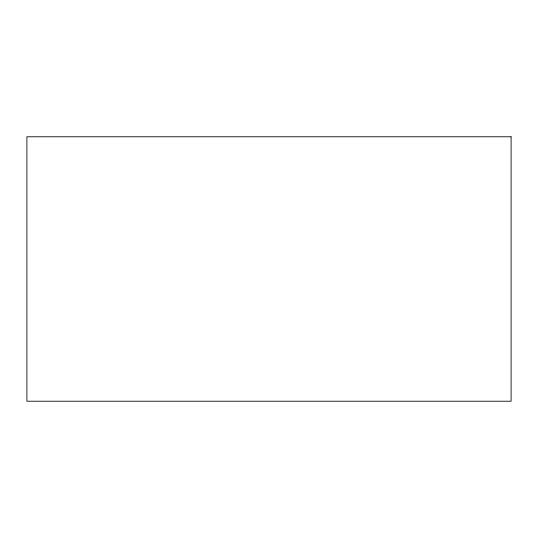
<?xml version="1.0" encoding="UTF-8"?>
<svg xmlns="http://www.w3.org/2000/svg" width="538" height="538" viewBox="0 0 538 538"><rect width="100%" height="100%" fill="white"/><g stroke="black" fill="none" stroke-linecap="round" stroke-linejoin="round"><path stroke-width="0.81" d="M511.1 136.78L26.9 136.78L26.9 401.22L511.1 401.22L511.1 136.78"/></g></svg>
